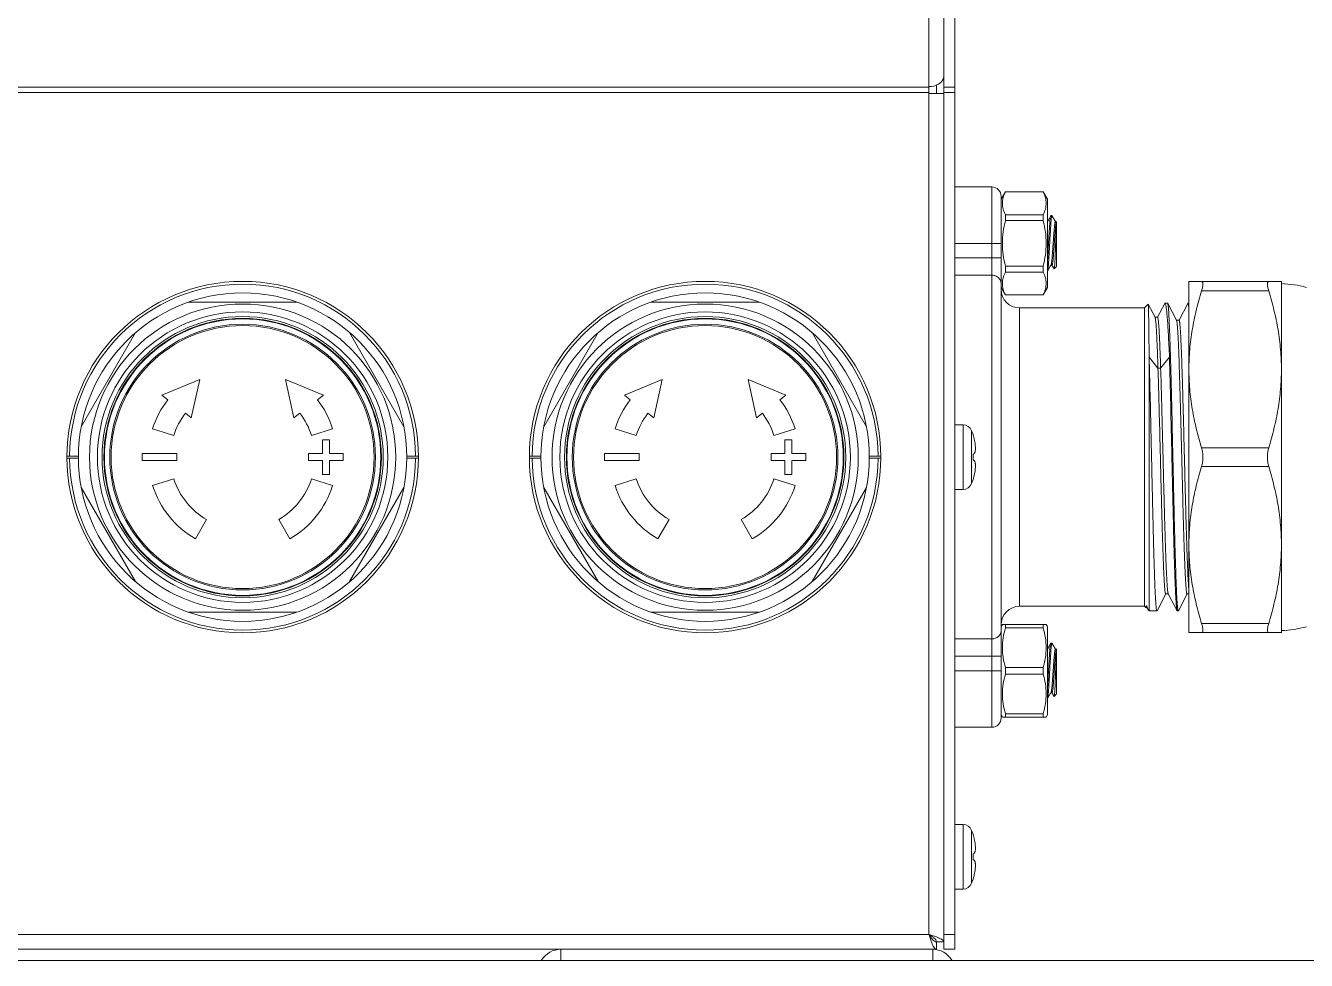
# Model space of a CAD drawing. Header units: millimetres. Extents: x 206 to 1899, y -454 to 296.
# Drawn here: x 1457.33 to 1465.98, y -414.67 to -408.36 of the extents above; entities that cross this region are included whole.
import ezdxf

# ---------------------------------------------------------------- set-up
doc = ezdxf.new("R2010")
doc.units = ezdxf.units.MM
doc.layers.add('细实线', color=7, linetype='Continuous', lineweight=15)

msp = doc.modelspace()

# ---------------------------------------------------------------- linework, layer by layer
at = {"layer": '细实线', "linetype": 'Continuous', "lineweight": 9}
for p, q in [((1463.5305, -414.5955), (1463.5305, -403.033)), ((1463.4305, -414.4955), (1463.4305, -403.133)), ((1463.6055, -414.5955), (1463.6055, -403.9634)), ((1463.4305, -408.7714), (1443.8586, -408.7714)), ((1463.4805, -408.813), (1463.4805, -408.7561)), ((1463.5305, -408.7714), (1463.6055, -408.7714)), ((1463.4305, -408.8068), (1443.8586, -408.8068)), ((1463.4305, -408.813), (1463.5305, -408.813)), ((1463.5305, -408.8068), (1463.6055, -408.8068)), ((1463.6055, -409.4455), (1463.8555, -409.4455)), ((1463.8555, -413.0955), (1463.8555, -409.4455)), ((1463.918, -409.5284), (1463.9469, -409.4784)), ((1464.2016, -409.4784), (1463.9469, -409.4784)), ((1463.9469, -409.4784), (1463.9469, -409.4791)), ((1464.2016, -409.4791), (1463.9469, -409.4791)), ((1464.2016, -409.4784), (1464.2305, -409.5284)), ((1464.2016, -409.4784), (1464.2016, -409.4791)), ((1463.918, -413.033), (1463.918, -409.508)), ((1464.2305, -410.1251), (1464.2305, -409.5284)), ((1464.2016, -409.633), (1463.9469, -409.633)), ((1463.9469, -409.633), (1463.9469, -409.6728)), ((1464.2016, -409.633), (1464.2016, -409.6728)), ((1464.253, -409.64), (1464.2539, -409.6392)), ((1464.2617, -409.6392), (1464.2539, -409.6392)), ((1464.2617, -409.6392), (1464.2639, -409.6422)), ((1464.2016, -409.6728), (1463.9469, -409.6728)), ((1464.293, -409.6798), (1464.2852, -409.6798)), ((1464.293, -409.6788), (1464.2918, -409.6808)), ((1464.293, -409.6788), (1464.293, -409.983)), ((1463.6055, -409.8267), (1463.918, -409.8267)), ((1463.6055, -409.9251), (1463.918, -409.9251)), ((1464.2016, -409.9806), (1463.9469, -409.9806)), ((1463.9469, -409.9806), (1463.9469, -410.0204)), ((1464.2016, -409.9806), (1464.2016, -410.0204)), ((1464.2314, -410.0134), (1464.2305, -410.0142)), ((1464.2314, -410.0134), (1464.2501, -409.9812)), ((1464.2501, -409.9812), (1464.2551, -409.9726)), ((1464.2539, -409.9736), (1464.2617, -409.9736)), ((1464.2613, -409.9739), (1464.276, -409.9991)), ((1464.276, -409.9991), (1464.2766, -409.9993)), ((1464.293, -409.983), (1464.2766, -409.9993)), ((1463.8555, -410.042), (1463.6055, -410.042)), ((1464.2016, -410.0204), (1463.9469, -410.0204)), ((1465.1867, -410.0845), (1465.8117, -410.0845)), ((1465.1867, -412.4564), (1465.1867, -410.0845)), ((1465.8117, -410.0845), (1465.8117, -412.4564)), ((1463.918, -410.1251), (1463.9469, -410.1751)), ((1464.2016, -410.1743), (1463.9469, -410.1743)), ((1463.9469, -410.1743), (1463.9469, -410.1751)), ((1464.2016, -410.1751), (1463.9469, -410.1751)), ((1464.2016, -410.1751), (1464.2305, -410.1251)), ((1464.2016, -410.1743), (1464.2016, -410.1751)), ((1465.7258, -410.147), (1465.2727, -410.147)), ((1458.4259, -410.2236), (1459.1601, -410.2236)), ((1461.5509, -410.2236), (1462.2851, -410.2236)), ((1464.8867, -410.2627), (1464.043, -410.2627)), ((1464.043, -410.2627), (1464.043, -412.2782)), ((1464.8867, -410.2627), (1464.9117, -410.2377)), ((1464.8867, -412.2782), (1464.8867, -410.2627)), ((1464.9119, -410.2378), (1464.9117, -410.2377)), ((1464.9579, -410.326), (1464.9119, -410.2378)), ((1465.0231, -410.2336), (1464.9749, -410.3258)), ((1465.0231, -410.2336), (1465.0253, -410.2314)), ((1465.0253, -410.2314), (1465.0425, -410.2314)), ((1465.0434, -410.2324), (1465.0425, -410.2314)), ((1465.1027, -410.3462), (1465.0434, -410.2324)), ((1465.179, -410.2324), (1465.1198, -410.3459)), ((1465.179, -410.2324), (1465.18, -410.2314)), ((1465.18, -410.2314), (1465.1868, -410.2314)), ((1464.9754, -410.326), (1464.9573, -410.326)), ((1464.9584, -410.3271), (1464.9579, -410.326)), ((1465.1202, -410.3462), (1465.1022, -410.3462)), ((1465.1033, -410.3472), (1465.1027, -410.3462)), ((1457.7028, -411.0649), (1458.0699, -410.4291)), ((1459.5161, -410.4291), (1459.8832, -411.0649)), ((1460.8278, -411.0649), (1461.1949, -410.4291)), ((1462.6411, -410.4291), (1463.0082, -411.0649)), ((1464.9777, -410.6702), (1464.918, -410.5957)), ((1464.918, -412.3095), (1464.918, -410.5957)), ((1465.0555, -410.5957), (1464.9958, -410.6702)), ((1464.9958, -410.6702), (1464.9777, -410.6702)), ((1458.2476, -410.8519), (1458.5031, -410.7461)), ((1458.5031, -410.7461), (1458.4459, -411.0041)), ((1459.0829, -410.7461), (1459.3384, -410.8519)), ((1459.1401, -411.0041), (1459.0829, -410.7461)), ((1461.3726, -410.8519), (1461.6281, -410.7461)), ((1461.6281, -410.7461), (1461.5709, -411.0041)), ((1462.2079, -410.7461), (1462.4634, -410.8519)), ((1462.2651, -411.0041), (1462.2079, -410.7461)), ((1458.2872, -410.8824), (1458.2476, -410.8519)), ((1459.3384, -410.8519), (1459.2988, -410.8824)), ((1461.4122, -410.8824), (1461.3726, -410.8519)), ((1462.4634, -410.8519), (1462.4238, -410.8824)), ((1458.4459, -411.0041), (1458.4062, -410.9737)), ((1459.1798, -410.9737), (1459.1401, -411.0041)), ((1461.5709, -411.0041), (1461.5312, -410.9737)), ((1462.3048, -410.9737), (1462.2651, -411.0041)), ((1463.6604, -411.0517), (1463.6055, -411.0517)), ((1463.6604, -411.0517), (1463.6604, -411.4892)), ((1458.3281, -411.1239), (1458.185, -411.0788)), ((1459.401, -411.0788), (1459.2579, -411.1239)), ((1461.4531, -411.1239), (1461.31, -411.0788)), ((1462.526, -411.0788), (1462.3829, -411.1239)), ((1463.7282, -411.1187), (1463.7188, -411.0919)), ((1463.7188, -411.0919), (1463.7188, -411.449)), ((1463.7282, -411.1202), (1463.7282, -411.1187)), ((1459.3321, -411.1533), (1459.3789, -411.1533)), ((1459.3321, -411.247), (1459.3321, -411.1533)), ((1459.3789, -411.1533), (1459.3789, -411.247)), ((1462.4571, -411.1533), (1462.5039, -411.1533)), ((1462.4571, -411.247), (1462.4571, -411.1533)), ((1462.5039, -411.1533), (1462.5039, -411.247)), ((1465.2727, -411.208), (1465.7258, -411.208)), ((1457.6055, -411.2642), (1457.6836, -411.2642)), ((1457.6055, -411.2767), (1457.6836, -411.2767)), ((1458.1133, -411.247), (1458.3477, -411.247)), ((1458.1133, -411.2939), (1458.1133, -411.247)), ((1458.3477, -411.2939), (1458.1133, -411.2939)), ((1458.3477, -411.247), (1458.3477, -411.2939)), ((1459.2383, -411.247), (1459.3321, -411.247)), ((1459.2383, -411.2939), (1459.2383, -411.247)), ((1459.3321, -411.2939), (1459.2383, -411.2939)), ((1459.3321, -411.3876), (1459.3321, -411.2939)), ((1459.3789, -411.247), (1459.4727, -411.247)), ((1459.4727, -411.2939), (1459.3789, -411.2939)), ((1459.3789, -411.2939), (1459.3789, -411.3876)), ((1459.4727, -411.247), (1459.4727, -411.2939)), ((1459.9024, -411.2642), (1459.9805, -411.2642)), ((1459.9024, -411.2767), (1459.9805, -411.2767)), ((1460.7305, -411.2642), (1460.8086, -411.2642)), ((1460.7305, -411.2767), (1460.8086, -411.2767)), ((1461.2383, -411.247), (1461.4727, -411.247)), ((1461.2383, -411.2939), (1461.2383, -411.247)), ((1461.4727, -411.2939), (1461.2383, -411.2939)), ((1461.4727, -411.247), (1461.4727, -411.2939)), ((1462.3633, -411.247), (1462.4571, -411.247)), ((1462.3633, -411.2939), (1462.3633, -411.247)), ((1462.4571, -411.2939), (1462.3633, -411.2939)), ((1462.4571, -411.3876), (1462.4571, -411.2939)), ((1462.5039, -411.247), (1462.5977, -411.247)), ((1462.5977, -411.2939), (1462.5039, -411.2939)), ((1462.5039, -411.2939), (1462.5039, -411.3876)), ((1462.5977, -411.247), (1462.5977, -411.2939)), ((1463.0274, -411.2642), (1463.1055, -411.2642)), ((1463.0274, -411.2767), (1463.1055, -411.2767)), ((1463.7332, -411.2488), (1463.7282, -411.2498)), ((1463.7282, -411.2911), (1463.7282, -411.2498)), ((1463.7332, -411.2921), (1463.7282, -411.2911)), ((1459.3789, -411.3876), (1459.3321, -411.3876)), ((1462.5039, -411.3876), (1462.4571, -411.3876)), ((1465.7258, -411.333), (1465.2727, -411.333)), ((1458.0699, -412.1118), (1457.7028, -411.476)), ((1458.185, -411.4622), (1458.3281, -411.4171)), ((1459.2579, -411.4171), (1459.401, -411.4622)), ((1459.8832, -411.476), (1459.5161, -412.1118)), ((1461.1949, -412.1118), (1460.8278, -411.476)), ((1461.31, -411.4622), (1461.4531, -411.4171)), ((1462.3829, -411.4171), (1462.526, -411.4622)), ((1463.0082, -411.476), (1462.6411, -412.1118)), ((1463.7282, -411.4222), (1463.7188, -411.449)), ((1463.7282, -411.4222), (1463.7282, -411.4208)), ((1463.6604, -411.4892), (1463.6055, -411.4892)), ((1458.5492, -411.6926), (1458.4742, -411.8225)), ((1459.1117, -411.8225), (1459.0367, -411.6926)), ((1461.6742, -411.6926), (1461.5992, -411.8225)), ((1462.2367, -411.8225), (1462.1617, -411.6926)), ((1464.9713, -412.3086), (1465.0305, -412.195)), ((1465.03, -412.1947), (1465.0481, -412.1947)), ((1465.047, -412.1937), (1465.0475, -412.1947)), ((1465.0475, -412.1947), (1465.1068, -412.3086)), ((1465.1156, -412.3086), (1465.1748, -412.195)), ((1465.1744, -412.1947), (1465.1867, -412.1947)), ((1459.1601, -412.3173), (1458.4259, -412.3173)), ((1462.2851, -412.3173), (1461.5509, -412.3173)), ((1464.8867, -412.2782), (1464.043, -412.2782)), ((1464.8867, -412.2782), (1464.8953, -412.2867)), ((1464.8953, -412.2867), (1464.8958, -412.287)), ((1464.8958, -412.287), (1464.9032, -412.287)), ((1464.8995, -412.2735), (1464.9083, -412.2976)), ((1464.9023, -412.2861), (1464.8995, -412.2735)), ((1464.9023, -412.2861), (1464.9083, -412.2976)), ((1464.9083, -412.2976), (1464.913, -412.3045)), ((1464.913, -412.3045), (1464.918, -412.3095)), ((1464.918, -412.3095), (1464.9703, -412.3095)), ((1464.9703, -412.3095), (1464.9713, -412.3086)), ((1465.1068, -412.3086), (1465.1078, -412.3095)), ((1465.1078, -412.3095), (1465.1146, -412.3095)), ((1465.1156, -412.3086), (1465.1146, -412.3095)), ((1463.9262, -412.4017), (1463.918, -412.4159)), ((1463.9262, -412.4017), (1464.2223, -412.4017)), ((1463.9469, -412.4247), (1463.9469, -412.4017)), ((1464.2016, -412.4247), (1463.9469, -412.4247)), ((1464.2016, -412.4247), (1464.2016, -412.4017)), ((1464.2305, -412.4159), (1464.2223, -412.4017)), ((1464.2305, -413.0124), (1464.2305, -412.416)), ((1465.2727, -412.3939), (1465.7258, -412.3939)), ((1463.6055, -412.4989), (1463.8555, -412.4989)), ((1465.8117, -412.4564), (1465.1867, -412.4564)), ((1464.253, -412.5275), (1464.2539, -412.5267)), ((1464.2617, -412.5267), (1464.2539, -412.5267)), ((1464.2617, -412.5267), (1464.2639, -412.5297)), ((1464.293, -412.5673), (1464.2852, -412.5673)), ((1464.293, -412.5663), (1464.2918, -412.5683)), ((1464.293, -412.5663), (1464.293, -412.8705)), ((1463.6055, -412.6159), (1463.918, -412.6159)), ((1464.2016, -412.6912), (1463.9469, -412.6912)), ((1463.9469, -412.7372), (1463.9469, -412.6912)), ((1464.2016, -412.7372), (1464.2016, -412.6912)), ((1463.6055, -412.7142), (1463.918, -412.7142)), ((1464.2016, -412.7372), (1463.9469, -412.7372)), ((1464.2314, -412.9009), (1464.2501, -412.8687)), ((1464.2501, -412.8687), (1464.2551, -412.8601)), ((1464.2539, -412.8611), (1464.2617, -412.8611)), ((1464.2613, -412.8614), (1464.276, -412.8866)), ((1464.293, -412.8705), (1464.2766, -412.8868)), ((1464.2314, -412.9009), (1464.2305, -412.9017)), ((1464.276, -412.8866), (1464.2766, -412.8868)), ((1463.9262, -413.0267), (1463.918, -413.0126)), ((1463.9262, -413.0267), (1464.2223, -413.0267)), ((1464.2016, -413.0037), (1463.9469, -413.0037)), ((1463.9469, -413.0037), (1463.9469, -413.0267)), ((1464.2016, -413.0037), (1464.2016, -413.0267)), ((1464.2305, -413.0126), (1464.2223, -413.0267)), ((1463.6055, -413.0955), (1463.8555, -413.0955)), ((1463.6604, -413.7517), (1463.6055, -413.7517)), ((1463.6604, -413.7517), (1463.6604, -414.1892)), ((1463.7282, -413.8187), (1463.7188, -413.7919)), ((1463.7188, -413.7919), (1463.7188, -414.149)), ((1463.7282, -413.8202), (1463.7282, -413.8187)), ((1463.7332, -413.9488), (1463.7282, -413.9498)), ((1463.7282, -413.9911), (1463.7282, -413.9498)), ((1463.7332, -413.9921), (1463.7282, -413.9911)), ((1463.7282, -414.1222), (1463.7188, -414.149)), ((1463.7282, -414.1222), (1463.7282, -414.1208)), ((1463.6604, -414.1892), (1463.6055, -414.1892)), ((1463.4305, -414.4955), (1443.818, -414.4955)), ((1463.6055, -414.4955), (1463.5305, -414.4955)), ((1443.768, -414.5955), (1463.4805, -414.5955)), ((1460.943, -414.6705), (1460.943, -414.5955)), ((1463.4555, -414.6705), (1463.4555, -414.5955)), ((1463.4805, -414.5455), (1463.5305, -414.5455)), ((1463.4805, -414.5455), (1463.4805, -414.5955)), ((1463.6055, -414.5955), (1463.5305, -414.5955)), ((1400.2555, -414.6705), (1475.4055, -414.6705))]:
    msp.add_line(p, q, dxfattribs=at)
for points in [[(1464.253, -409.64), (1464.2348, -409.6715), (1464.2305, -409.6788)], [(1464.2856, -409.6796), (1464.2702, -409.653), (1464.2639, -409.6422)], [(1464.253, -412.5275), (1464.2348, -412.559), (1464.2305, -412.5663)], [(1464.2856, -412.5671), (1464.2702, -412.5405), (1464.2639, -412.5297)]]:
    msp.add_lwpolyline(points, dxfattribs=at)
for centre, radius in [((1458.793, -411.2705), 1.1875), ((1461.918, -411.2705), 1.1875), ((1458.793, -411.2705), 1.1094), ((1461.918, -411.2705), 1.1094), ((1458.793, -411.2705), 1.0344), ((1461.918, -411.2705), 1.0344), ((1458.793, -411.2705), 0.9812), ((1458.793, -411.2705), 0.95), ((1458.793, -411.2705), 0.9375), ((1458.793, -411.2705), 0.9338), ((1461.918, -411.2705), 0.9812), ((1461.918, -411.2705), 0.95), ((1461.918, -411.2705), 0.9375), ((1461.918, -411.2705), 0.9338), ((1458.793, -411.2705), 0.8974), ((1458.793, -411.2705), 0.8886), ((1461.918, -411.2705), 0.8974), ((1461.918, -411.2705), 0.8886)]:
    msp.add_circle(centre, radius, dxfattribs=at)
for centre, radius, start, end in [((1463.4305, -408.6282), 0.1389, 270.0019, 271.77648), ((1463.8555, -409.508), 0.0625, 0, 90), ((1458.793, -411.2705), 1.1687, 0.3064, 179.6936), ((1461.918, -411.2705), 1.1687, 0.3064, 179.6936), ((1465.7838, -410.8695), 0.7715, 75.22609, 87.92168), ((1464.043, -410.1377), 0.125, 180, 270), ((1458.793, -411.2705), 0.6375, 142.5, 162.5), ((1458.793, -411.2705), 0.6375, 17.5, 37.5), ((1461.918, -411.2705), 0.6375, 142.5, 162.5), ((1461.918, -411.2705), 0.6375, 17.5, 37.5), ((1458.793, -411.2705), 0.4875, 142.5, 162.5), ((1458.793, -411.2705), 0.4875, 17.5, 37.5), ((1461.918, -411.2705), 0.4875, 142.5, 162.5), ((1461.918, -411.2705), 0.4875, 17.5, 37.5), ((1463.6604, -411.1142), 0.0625, 20.92483, 90), ((1463.249, -411.27), 0.5021, 15.32908, 17.36325), ((1463.3698, -411.2369), 0.3768, 13.40781, 15.33231), ((1458.793, -411.2705), 1.1687, 180.3064, 359.6936), ((1461.918, -411.2705), 1.1687, 180.3064, 359.6936), ((1463.3685, -411.3037), 0.3781, 344.67105, 346.58906), ((1458.793, -411.2705), 0.6375, 197.5, 240), ((1458.793, -411.2705), 0.4875, 197.5, 240), ((1458.793, -411.2705), 0.4875, 300, 342.5), ((1458.793, -411.2705), 0.6375, 300, 342.5), ((1461.918, -411.2705), 0.6375, 197.5, 240), ((1461.918, -411.2705), 0.4875, 197.5, 240), ((1461.918, -411.2705), 0.4875, 300, 342.5), ((1461.918, -411.2705), 0.6375, 300, 342.5), ((1463.6604, -411.4267), 0.0625, 270, 339.07517), ((1463.249, -411.2709), 0.5021, 342.63675, 344.67092), ((1464.043, -412.4032), 0.125, 90, 180), ((1465.7838, -411.6714), 0.7715, 272.07832, 284.77391), ((1463.8555, -413.033), 0.0625, 270, 0), ((1463.6604, -413.8142), 0.0625, 20.92483, 90), ((1463.249, -413.97), 0.5021, 15.32908, 17.36325), ((1463.3698, -413.9369), 0.3768, 13.40781, 15.33231), ((1463.6604, -414.1267), 0.0625, 270, 339.07517), ((1463.249, -413.9709), 0.5021, 342.63675, 344.67092), ((1463.3685, -414.0037), 0.3781, 344.67105, 346.58906), ((1460.943, -414.7455), 0.15, 90, 149.80239), ((1463.4555, -414.7455), 0.15, 30.19761, 90)]:
    msp.add_arc(centre, radius, start, end, dxfattribs=at)
for points, knots in [([(1463.5305, -408.6963), (1463.5305, -408.7054), (1463.5248, -408.7249), (1463.511, -408.7391), (1463.5028, -408.7452)], [0, 0, 0, 0, 0.472275, 1, 1, 1, 1]), ([(1463.5028, -408.7452), (1463.4983, -408.7485), (1463.4776, -408.761), (1463.4532, -408.7664), (1463.4348, -408.767)], [0, 0, 0, 0, 0.234929, 1, 1, 1, 1]), ([(1463.9469, -409.633), (1463.9406, -409.6208), (1463.9302, -409.596), (1463.9242, -409.5561), (1463.9302, -409.5162), (1463.9406, -409.4913), (1463.9469, -409.4791)], [0, 0, 0, 0, 0.25587, 0.5, 0.74413, 1, 1, 1, 1]), ([(1464.2016, -409.633), (1464.2079, -409.6208), (1464.2183, -409.596), (1464.2243, -409.5561), (1464.2183, -409.5162), (1464.2079, -409.4913), (1464.2016, -409.4791)], [0, 0, 0, 0, 0.25587, 0.5, 0.74413, 1, 1, 1, 1]), ([(1464.2305, -409.9593), (1464.2316, -409.9452), (1464.2335, -409.9146), (1464.2362, -409.8664), (1464.2389, -409.8151), (1464.2412, -409.7721), (1464.2431, -409.7393), (1464.2445, -409.717), (1464.2459, -409.6968), (1464.2473, -409.6793), (1464.2486, -409.6647), (1464.25, -409.6534), (1464.2512, -409.646), (1464.2522, -409.6419), (1464.2527, -409.6405), (1464.253, -409.64)], [0, 0, 0, 0, 0.132366, 0.287125, 0.452003, 0.613914, 0.689706, 0.760015, 0.82344, 0.878728, 0.924787, 0.960725, 0.985883, 0.994314, 1, 1, 1, 1]), ([(1464.258, -409.6524), (1464.2573, -409.657), (1464.2561, -409.6677), (1464.2538, -409.6945), (1464.2511, -409.7361), (1464.2479, -409.7923), (1464.2453, -409.8428), (1464.2431, -409.8833), (1464.2415, -409.912), (1464.2398, -409.9382), (1464.2382, -409.9614), (1464.2366, -409.9808), (1464.2352, -409.9944), (1464.234, -410.0029), (1464.2332, -410.0076), (1464.2324, -410.0109), (1464.2318, -410.0128), (1464.2314, -410.0134)], [0, 0, 0, 0, 0.038651, 0.089567, 0.222344, 0.383787, 0.556107, 0.640397, 0.720301, 0.793603, 0.858272, 0.912526, 0.954882, 0.971236, 0.98423, 0.993811, 1, 1, 1, 1]), ([(1464.2599, -409.6425), (1464.2597, -409.6431), (1464.2589, -409.6464), (1464.2584, -409.6497), (1464.258, -409.6524)], [0, 0, 0, 0, 0.191287, 1, 1, 1, 1]), ([(1464.2617, -409.6392), (1464.2613, -409.6392), (1464.2604, -409.6405), (1464.2601, -409.6417), (1464.2599, -409.6425)], [0, 0, 0, 0, 0.320397, 1, 1, 1, 1]), ([(1463.9469, -409.9806), (1463.9405, -409.9555), (1463.93, -409.9046), (1463.9243, -409.8267), (1463.93, -409.7489), (1463.9405, -409.6979), (1463.9469, -409.6728)], [0, 0, 0, 0, 0.250006, 0.5, 0.749994, 1, 1, 1, 1]), ([(1464.2016, -409.9806), (1464.208, -409.9555), (1464.2185, -409.9046), (1464.2242, -409.8267), (1464.2185, -409.7489), (1464.208, -409.6979), (1464.2016, -409.6728)], [0, 0, 0, 0, 0.250006, 0.5, 0.749994, 1, 1, 1, 1]), ([(1464.2852, -409.6798), (1464.2848, -409.6798), (1464.2839, -409.6807), (1464.2832, -409.6827), (1464.2822, -409.6859), (1464.2809, -409.6926), (1464.2793, -409.7038), (1464.2776, -409.7203), (1464.2758, -409.7406), (1464.2739, -409.7639), (1464.2721, -409.7893), (1464.2703, -409.8161), (1464.2684, -409.8432), (1464.2666, -409.8698), (1464.2648, -409.8948), (1464.263, -409.9175), (1464.2612, -409.937), (1464.2594, -409.9527), (1464.2578, -409.9631), (1464.2565, -409.969), (1464.2558, -409.9712), (1464.2554, -409.972)], [0, 0, 0, 0, 0.003842, 0.011094, 0.022365, 0.037706, 0.080226, 0.13737, 0.207214, 0.287353, 0.375012, 0.467147, 0.560554, 0.651985, 0.738262, 0.816389, 0.883663, 0.937776, 0.976919, 0.990494, 1, 1, 1, 1]), ([(1464.2889, -409.6921), (1464.2882, -409.6961), (1464.287, -409.7053), (1464.2846, -409.7277), (1464.2818, -409.762), (1464.2792, -409.7995), (1464.277, -409.8319), (1464.2753, -409.8565), (1464.2737, -409.8803), (1464.272, -409.9024), (1464.2704, -409.9224), (1464.2687, -409.9396), (1464.2671, -409.9536), (1464.2655, -409.9639), (1464.2641, -409.9701), (1464.2629, -409.9729), (1464.2621, -409.9736), (1464.2617, -409.9736)], [0, 0, 0, 0, 0.042598, 0.097649, 0.238585, 0.406786, 0.495155, 0.582985, 0.667741, 0.746976, 0.818408, 0.879989, 0.929967, 0.966961, 0.990085, 0.996465, 1, 1, 1, 1]), ([(1464.2766, -409.9993), (1464.2769, -409.9991), (1464.2772, -409.998), (1464.2777, -409.996), (1464.2781, -409.9929), (1464.2786, -409.9889), (1464.2791, -409.9838), (1464.2798, -409.9752), (1464.2807, -409.9623), (1464.2816, -409.9444), (1464.2826, -409.9236), (1464.2836, -409.9004), (1464.2846, -409.8755), (1464.2856, -409.8495), (1464.287, -409.8146), (1464.2886, -409.7734), (1464.2906, -409.73), (1464.2921, -409.7039), (1464.293, -409.6929)], [0, 0, 0, 0, 0.003638, 0.010461, 0.020548, 0.033881, 0.050403, 0.070023, 0.118113, 0.177037, 0.245375, 0.321439, 0.403308, 0.488871, 0.575879, 0.744886, 0.891832, 1, 1, 1, 1]), ([(1464.291, -409.6827), (1464.2908, -409.6833), (1464.2899, -409.6864), (1464.2893, -409.6896), (1464.2889, -409.6921)], [0, 0, 0, 0, 0.190072, 1, 1, 1, 1]), ([(1464.2918, -409.6808), (1464.2918, -409.6809), (1464.2914, -409.6816), (1464.2912, -409.6822), (1464.291, -409.6827)], [0, 0, 0, 0, 0.209201, 1, 1, 1, 1]), ([(1463.8555, -410.042), (1463.8636, -410.042), (1463.8799, -410.045), (1463.9006, -410.0579), (1463.9147, -410.0773), (1463.918, -410.0929), (1463.918, -410.1005)], [0, 0, 0, 0, 0.257624, 0.510803, 0.757659, 1, 1, 1, 1]), ([(1463.9469, -410.1743), (1463.9406, -410.1621), (1463.9302, -410.1372), (1463.9242, -410.0973), (1463.9302, -410.0574), (1463.9406, -410.0326), (1463.9469, -410.0204)], [0, 0, 0, 0, 0.25587, 0.5, 0.74413, 1, 1, 1, 1]), ([(1464.2016, -410.1743), (1464.2079, -410.1621), (1464.2183, -410.1372), (1464.2243, -410.0973), (1464.2183, -410.0574), (1464.2079, -410.0326), (1464.2016, -410.0204)], [0, 0, 0, 0, 0.25587, 0.5, 0.74413, 1, 1, 1, 1]), ([(1465.2727, -410.147), (1465.274, -410.1426), (1465.2764, -410.1341), (1465.2793, -410.1219), (1465.281, -410.1111), (1465.2817, -410.1019), (1465.2812, -410.0945), (1465.2797, -410.089), (1465.2768, -410.0852), (1465.274, -410.0845), (1465.2727, -410.0845)], [0, 0, 0, 0, 0.205566, 0.391719, 0.554274, 0.690337, 0.798546, 0.880202, 0.942223, 1, 1, 1, 1]), ([(1465.7258, -410.0845), (1465.7245, -410.0845), (1465.7217, -410.0852), (1465.7187, -410.089), (1465.7172, -410.0945), (1465.7168, -410.1019), (1465.7175, -410.1111), (1465.7192, -410.1219), (1465.722, -410.1341), (1465.7245, -410.1426), (1465.7258, -410.147)], [0, 0, 0, 0, 0.057777, 0.119799, 0.201455, 0.309664, 0.445727, 0.608282, 0.794435, 1, 1, 1, 1]), ([(1465.2727, -410.147), (1465.2595, -410.1902), (1465.2355, -410.2772), (1465.2079, -410.4094), (1465.1906, -410.5431), (1465.1867, -410.6327), (1465.1867, -410.6775)], [0, 0, 0, 0, 0.251196, 0.501468, 0.750957, 1, 1, 1, 1]), ([(1465.8117, -410.6775), (1465.8117, -410.6327), (1465.8079, -410.5431), (1465.7906, -410.4094), (1465.763, -410.2772), (1465.739, -410.1902), (1465.7258, -410.147)], [0, 0, 0, 0, 0.249043, 0.498532, 0.748804, 1, 1, 1, 1]), ([(1464.918, -410.5957), (1464.9178, -410.5695), (1464.9173, -410.5198), (1464.9165, -410.4498), (1464.9159, -410.3971), (1464.9153, -410.3596), (1464.915, -410.3353), (1464.9146, -410.3136), (1464.9142, -410.2945), (1464.9138, -410.2782), (1464.9135, -410.2646), (1464.9131, -410.2551), (1464.9129, -410.2488), (1464.9127, -410.2452), (1464.9125, -410.2423), (1464.9123, -410.2402), (1464.9121, -410.2387), (1464.912, -410.238), (1464.9119, -410.2378)], [0, 0, 0, 0, 0.219652, 0.415997, 0.586655, 0.661767, 0.729791, 0.790534, 0.84381, 0.889475, 0.927407, 0.957488, 0.969558, 0.979639, 0.987726, 0.993812, 0.997898, 1, 1, 1, 1]), ([(1465.0253, -410.2314), (1465.0261, -410.2314), (1465.0273, -410.2329), (1465.0283, -410.235), (1465.0297, -410.2391), (1465.0313, -410.246), (1465.0331, -410.2565), (1465.0349, -410.27), (1465.0376, -410.2938), (1465.0408, -410.3305), (1465.0445, -410.3827), (1465.0482, -410.4452), (1465.0519, -410.5174), (1465.0543, -410.5686), (1465.0555, -410.5957)], [0, 0, 0, 0, 0.006594, 0.012356, 0.020015, 0.041235, 0.070423, 0.107578, 0.152631, 0.265945, 0.409138, 0.580568, 0.77833, 1, 1, 1, 1]), ([(1465.0785, -411.2705), (1465.0771, -411.2047), (1465.0742, -411.0756), (1465.0699, -410.8877), (1465.0663, -410.7388), (1465.0633, -410.6283), (1465.0611, -410.5537), (1465.0589, -410.4856), (1465.0568, -410.4247), (1465.0546, -410.3715), (1465.0524, -410.3265), (1465.0506, -410.2943), (1465.049, -410.273), (1465.0479, -410.2604), (1465.0469, -410.2501), (1465.0458, -410.242), (1465.0448, -410.2364), (1465.044, -410.2334), (1465.0434, -410.2324)], [0, 0, 0, 0, 0.189932, 0.372948, 0.542409, 0.620099, 0.692139, 0.757873, 0.816705, 0.868098, 0.911588, 0.946781, 0.961166, 0.973366, 0.983359, 0.991127, 0.996663, 1, 1, 1, 1]), ([(1465.1808, -410.2321), (1465.1811, -410.2326), (1465.1816, -410.234), (1465.1827, -410.2381), (1465.1832, -410.2417), (1465.1836, -410.2444)], [0, 0, 0, 0, 0.138876, 0.350741, 1, 1, 1, 1]), ([(1465.1836, -410.2444), (1465.1842, -410.2489), (1465.1854, -410.2596), (1465.1863, -410.2703), (1465.1867, -410.2764)], [0, 0, 0, 0, 0.426466, 1, 1, 1, 1]), ([(1464.9777, -410.6702), (1464.977, -410.6459), (1464.9754, -410.5998), (1464.973, -410.5346), (1464.9706, -410.4774), (1464.9683, -410.4289), (1464.9662, -410.3941), (1464.9645, -410.3711), (1464.9633, -410.3574), (1464.9621, -410.3463), (1464.961, -410.3376), (1464.9598, -410.3315), (1464.959, -410.3282), (1464.9584, -410.3271)], [0, 0, 0, 0, 0.211916, 0.40247, 0.569429, 0.711077, 0.825928, 0.872921, 0.912805, 0.945482, 0.9709, 0.989045, 1, 1, 1, 1]), ([(1464.9958, -410.6702), (1464.9949, -410.6446), (1464.9933, -410.5962), (1464.9908, -410.528), (1464.9886, -410.4768), (1464.9869, -410.4405), (1464.9856, -410.417), (1464.9843, -410.3961), (1464.9831, -410.3779), (1464.9818, -410.3625), (1464.9806, -410.3497), (1464.9793, -410.3398), (1464.9782, -410.3327), (1464.9771, -410.3284), (1464.9762, -410.3265), (1464.9756, -410.326), (1464.9754, -410.326)], [0, 0, 0, 0, 0.222216, 0.420547, 0.592456, 0.667874, 0.73597, 0.796532, 0.849393, 0.894412, 0.931464, 0.960472, 0.981402, 0.994307, 0.997902, 1, 1, 1, 1]), ([(1465.1039, -410.3486), (1465.1038, -410.3484), (1465.1036, -410.348), (1465.1035, -410.3475), (1465.1033, -410.3472)], [0, 0, 0, 0, 0.282756, 1, 1, 1, 1]), ([(1465.1744, -412.1947), (1465.1738, -412.1947), (1465.1728, -412.193), (1465.172, -412.1899), (1465.1709, -412.1845), (1465.1698, -412.1771), (1465.1687, -412.1676), (1465.1677, -412.1561), (1465.1666, -412.1425), (1465.165, -412.1204), (1465.1631, -412.088), (1465.161, -412.0435), (1465.1588, -411.9919), (1465.1566, -411.9337), (1465.1544, -411.8693), (1465.1522, -411.7995), (1465.1501, -411.7248), (1465.1471, -411.6175), (1465.1434, -411.4767), (1465.1391, -411.3034), (1465.1348, -411.1288), (1465.1304, -410.9594), (1465.1261, -410.8014), (1465.1224, -410.6796), (1465.1194, -410.5922), (1465.1172, -410.5356), (1465.115, -410.4857), (1465.1129, -410.443), (1465.1107, -410.408), (1465.1089, -410.3837), (1465.1073, -410.3683), (1465.1062, -410.3599), (1465.1051, -410.3535), (1465.1043, -410.35), (1465.1039, -410.3486)], [0, 0, 0, 0, 0.000828, 0.002651, 0.005581, 0.009631, 0.0148, 0.021081, 0.02846, 0.03692, 0.057013, 0.081178, 0.109196, 0.140809, 0.175729, 0.213635, 0.254178, 0.296988, 0.387815, 0.482785, 0.578416, 0.671201, 0.757738, 0.834854, 0.868981, 0.899726, 0.926808, 0.949979, 0.96903, 0.983789, 0.989518, 0.994131, 0.997624, 1, 1, 1, 1]), ([(1465.1867, -412.167), (1465.1859, -412.159), (1465.1844, -412.1406), (1465.1814, -412.0947), (1465.1779, -412.021), (1465.1739, -411.9148), (1465.1699, -411.7875), (1465.1658, -411.6433), (1465.1617, -411.487), (1465.1576, -411.3236), (1465.1535, -411.1584), (1465.1495, -410.9969), (1465.146, -410.867), (1465.1432, -410.7689), (1465.1411, -410.7011), (1465.139, -410.6379), (1465.137, -410.5799), (1465.1349, -410.5275), (1465.1329, -410.4813), (1465.1308, -410.4414), (1465.129, -410.4125), (1465.1276, -410.3927), (1465.1266, -410.3806), (1465.1255, -410.3703), (1465.1245, -410.3619), (1465.1235, -410.3553), (1465.1225, -410.3504), (1465.1217, -410.3477), (1465.1207, -410.3462), (1465.1202, -410.3462)], [0, 0, 0, 0, 0.01321, 0.030325, 0.075698, 0.134656, 0.20528, 0.285268, 0.372008, 0.46267, 0.554294, 0.643888, 0.728528, 0.768118, 0.805451, 0.840222, 0.872147, 0.900965, 0.926443, 0.948371, 0.966574, 0.974231, 0.980906, 0.986585, 0.991258, 0.994921, 0.997573, 0.99923, 1, 1, 1, 1]), ([(1464.918, -410.5957), (1464.9204, -410.6787), (1464.9249, -410.8562), (1464.9301, -411.0828), (1464.9343, -411.2755), (1464.9376, -411.4219), (1464.9408, -411.5652), (1464.944, -411.7025), (1464.9473, -411.8311), (1464.95, -411.9316), (1464.9523, -412.0057), (1464.9539, -412.0559), (1464.9555, -412.1021), (1464.9571, -412.1441), (1464.9588, -412.1816), (1464.9604, -412.2146), (1464.962, -412.2427), (1464.9636, -412.266), (1464.965, -412.2822), (1464.9661, -412.2927), (1464.967, -412.2986), (1464.9677, -412.3031), (1464.9685, -412.3065), (1464.9692, -412.3085), (1464.97, -412.3095), (1464.9703, -412.3095)], [0, 0, 0, 0, 0.145256, 0.310482, 0.396464, 0.482387, 0.566512, 0.647138, 0.722636, 0.791479, 0.822964, 0.852276, 0.879267, 0.9038, 0.925753, 0.945014, 0.961488, 0.975091, 0.985761, 0.98998, 0.993449, 0.996169, 0.998143, 0.999389, 1, 1, 1, 1]), ([(1465.0555, -410.5957), (1465.0586, -410.7007), (1465.0641, -410.9257), (1465.0691, -411.1506), (1465.0717, -411.2705)], [0, 0, 0, 0, 0.467081, 1, 1, 1, 1]), ([(1465.03, -412.1947), (1465.0297, -412.1947), (1465.0289, -412.1939), (1465.0283, -412.1921), (1465.0274, -412.1891), (1465.0263, -412.1829), (1465.0249, -412.1723), (1465.0233, -412.1561), (1465.0217, -412.1354), (1465.0201, -412.1103), (1465.0185, -412.081), (1465.0169, -412.0476), (1465.0153, -412.0103), (1465.013, -411.9532), (1465.0102, -411.8735), (1465.007, -411.7692), (1465.0038, -411.6548), (1465.0005, -411.5327), (1464.9973, -411.4052), (1464.9941, -411.275), (1464.9898, -411.1035), (1464.9847, -410.9019), (1464.9801, -410.7441), (1464.9777, -410.6702)], [0, 0, 0, 0, 0.000659, 0.001927, 0.003914, 0.006645, 0.014348, 0.025025, 0.038636, 0.055112, 0.074375, 0.096328, 0.12086, 0.14785, 0.208641, 0.277475, 0.352962, 0.433575, 0.517687, 0.603596, 0.689564, 0.854763, 1, 1, 1, 1]), ([(1465.047, -412.1937), (1465.0466, -412.193), (1465.046, -412.1913), (1465.0449, -412.1863), (1465.0435, -412.1772), (1465.042, -412.163), (1465.0404, -412.1445), (1465.0389, -412.1218), (1465.0373, -412.0949), (1465.0357, -412.0641), (1465.0335, -412.0154), (1465.0307, -411.9458), (1465.0276, -411.8528), (1465.0244, -411.7485), (1465.0213, -411.6349), (1465.0181, -411.5143), (1465.0149, -411.389), (1465.0118, -411.2613), (1465.0076, -411.0936), (1465.0026, -410.8966), (1464.9981, -410.7424), (1464.9958, -410.6702)], [0, 0, 0, 0, 0.001471, 0.003642, 0.010133, 0.019487, 0.031674, 0.046639, 0.064313, 0.084613, 0.107439, 0.160223, 0.221647, 0.29052, 0.365511, 0.445165, 0.52794, 0.612232, 0.696406, 0.857909, 1, 1, 1, 1]), ([(1465.1867, -410.6775), (1465.1867, -410.7223), (1465.1906, -410.8119), (1465.2079, -410.9456), (1465.2355, -411.0778), (1465.2595, -411.1648), (1465.2727, -411.208)], [0, 0, 0, 0, 0.249043, 0.498532, 0.748804, 1, 1, 1, 1]), ([(1465.7258, -411.208), (1465.739, -411.1648), (1465.763, -411.0778), (1465.7906, -410.9456), (1465.8079, -410.8119), (1465.8117, -410.7223), (1465.8117, -410.6775)], [0, 0, 0, 0, 0.251196, 0.501468, 0.750957, 1, 1, 1, 1]), ([(1463.7332, -411.2488), (1463.7341, -411.2486), (1463.7354, -411.2479), (1463.7368, -411.2465), (1463.7383, -411.2446), (1463.7399, -411.2417), (1463.7414, -411.2375), (1463.7426, -411.2326), (1463.7435, -411.2271), (1463.7441, -411.2211), (1463.7446, -411.2122), (1463.7443, -411.2), (1463.7429, -411.1843), (1463.7403, -411.1673), (1463.7378, -411.1556), (1463.7363, -411.1495)], [0, 0, 0, 0, 0.02655, 0.041501, 0.057879, 0.095184, 0.138499, 0.187366, 0.24128, 0.29982, 0.36264, 0.50017, 0.652697, 0.819646, 1, 1, 1, 1]), ([(1465.2727, -411.333), (1465.2757, -411.3232), (1465.2801, -411.3025), (1465.2822, -411.2705), (1465.2801, -411.2384), (1465.2757, -411.2177), (1465.2727, -411.208)], [0, 0, 0, 0, 0.241609, 0.500001, 0.758392, 1, 1, 1, 1]), ([(1465.7258, -411.208), (1465.7228, -411.2177), (1465.7184, -411.2384), (1465.7163, -411.2705), (1465.7184, -411.3025), (1465.7228, -411.3232), (1465.7258, -411.333)], [0, 0, 0, 0, 0.241609, 0.500001, 0.758392, 1, 1, 1, 1]), ([(1463.7363, -411.3914), (1463.7378, -411.3854), (1463.7403, -411.3736), (1463.7429, -411.3566), (1463.7443, -411.3409), (1463.7446, -411.3288), (1463.7441, -411.3198), (1463.7435, -411.3138), (1463.7426, -411.3084), (1463.7414, -411.3035), (1463.7399, -411.2993), (1463.7383, -411.2963), (1463.7368, -411.2944), (1463.7354, -411.293), (1463.7341, -411.2923), (1463.7332, -411.2921)], [0, 0, 0, 0, 0.180366, 0.347311, 0.499831, 0.637355, 0.700173, 0.75871, 0.812623, 0.861491, 0.904806, 0.942114, 0.958494, 0.973449, 1, 1, 1, 1]), ([(1465.0717, -411.2705), (1465.0732, -411.3362), (1465.076, -411.4654), (1465.0803, -411.6532), (1465.084, -411.8021), (1465.087, -411.9126), (1465.0892, -411.9872), (1465.0914, -412.0553), (1465.0935, -412.1162), (1465.0957, -412.1694), (1465.0978, -412.2144), (1465.0997, -412.2466), (1465.1013, -412.2679), (1465.1023, -412.2805), (1465.1034, -412.2909), (1465.1045, -412.2989), (1465.1055, -412.3045), (1465.1063, -412.3075), (1465.1068, -412.3086)], [0, 0, 0, 0, 0.189933, 0.372948, 0.542409, 0.620099, 0.692139, 0.757873, 0.816706, 0.868098, 0.911588, 0.946782, 0.961166, 0.973366, 0.983359, 0.991127, 0.996663, 1, 1, 1, 1]), ([(1465.1111, -412.2975), (1465.1103, -412.2915), (1465.1088, -412.2769), (1465.1068, -412.251), (1465.1048, -412.2175), (1465.1019, -412.1582), (1465.0985, -412.0673), (1465.0945, -411.9401), (1465.0906, -411.792), (1465.0866, -411.6275), (1465.0826, -411.4518), (1465.0799, -411.3316), (1465.0785, -411.2705)], [0, 0, 0, 0, 0.017608, 0.042894, 0.075679, 0.115711, 0.216224, 0.341292, 0.487003, 0.6488, 0.821601, 1, 1, 1, 1]), ([(1465.2727, -411.333), (1465.2595, -411.3761), (1465.2355, -411.4631), (1465.2079, -411.5954), (1465.1906, -411.729), (1465.1867, -411.8187), (1465.1867, -411.8634)], [0, 0, 0, 0, 0.251196, 0.501468, 0.750957, 1, 1, 1, 1]), ([(1465.8117, -411.8634), (1465.8117, -411.8187), (1465.8079, -411.729), (1465.7906, -411.5954), (1465.763, -411.4631), (1465.739, -411.3761), (1465.7258, -411.333)], [0, 0, 0, 0, 0.249043, 0.498532, 0.748804, 1, 1, 1, 1]), ([(1465.1867, -411.8634), (1465.1867, -411.9082), (1465.1906, -411.9979), (1465.2079, -412.1315), (1465.2355, -412.2637), (1465.2595, -412.3507), (1465.2727, -412.3939)], [0, 0, 0, 0, 0.249043, 0.498532, 0.748804, 1, 1, 1, 1]), ([(1465.7258, -412.3939), (1465.739, -412.3507), (1465.763, -412.2637), (1465.7906, -412.1315), (1465.8079, -411.9979), (1465.8117, -411.9082), (1465.8117, -411.8634)], [0, 0, 0, 0, 0.251196, 0.501468, 0.750957, 1, 1, 1, 1]), ([(1464.8958, -412.287), (1464.8959, -412.287), (1464.8964, -412.2868), (1464.8967, -412.2862), (1464.8969, -412.2858)], [0, 0, 0, 0, 0.169977, 1, 1, 1, 1]), ([(1464.8969, -412.2858), (1464.8976, -412.2844), (1464.8985, -412.2802), (1464.8992, -412.2761), (1464.8995, -412.2735)], [0, 0, 0, 0, 0.372714, 1, 1, 1, 1]), ([(1465.1138, -412.3088), (1465.1135, -412.3083), (1465.113, -412.307), (1465.112, -412.3032), (1465.1115, -412.2999), (1465.1111, -412.2975)], [0, 0, 0, 0, 0.144309, 0.358078, 1, 1, 1, 1]), ([(1465.1146, -412.3095), (1465.1145, -412.3095), (1465.1143, -412.3094), (1465.1141, -412.3093), (1465.1141, -412.3092)], [0, 0, 0, 0, 0.703832, 1, 1, 1, 1]), ([(1463.9469, -412.6912), (1463.9405, -412.6696), (1463.93, -412.6256), (1463.9243, -412.558), (1463.93, -412.4903), (1463.9405, -412.4464), (1463.9469, -412.4247)], [0, 0, 0, 0, 0.250695, 0.5, 0.749305, 1, 1, 1, 1]), ([(1464.2016, -412.6912), (1464.208, -412.6696), (1464.2185, -412.6256), (1464.2242, -412.558), (1464.2185, -412.4903), (1464.208, -412.4464), (1464.2016, -412.4247)], [0, 0, 0, 0, 0.250695, 0.5, 0.749305, 1, 1, 1, 1]), ([(1465.2727, -412.4564), (1465.274, -412.4564), (1465.2768, -412.4557), (1465.2797, -412.4519), (1465.2812, -412.4464), (1465.2817, -412.439), (1465.281, -412.4298), (1465.2793, -412.419), (1465.2764, -412.4068), (1465.274, -412.3983), (1465.2727, -412.3939)], [0, 0, 0, 0, 0.057778, 0.119799, 0.201455, 0.309664, 0.445727, 0.608282, 0.794435, 1, 1, 1, 1]), ([(1465.7258, -412.3939), (1465.7245, -412.3983), (1465.722, -412.4068), (1465.7192, -412.419), (1465.7175, -412.4298), (1465.7168, -412.439), (1465.7172, -412.4464), (1465.7187, -412.4519), (1465.7217, -412.4557), (1465.7245, -412.4564), (1465.7258, -412.4564)], [0, 0, 0, 0, 0.205566, 0.391719, 0.554274, 0.690337, 0.798545, 0.880201, 0.942222, 1, 1, 1, 1]), ([(1463.8555, -412.4989), (1463.8636, -412.4989), (1463.8799, -412.4959), (1463.9006, -412.483), (1463.9147, -412.4636), (1463.918, -412.448), (1463.918, -412.4404)], [0, 0, 0, 0, 0.257624, 0.510803, 0.757659, 1, 1, 1, 1]), ([(1464.2305, -412.8468), (1464.2316, -412.8327), (1464.2335, -412.8021), (1464.2362, -412.7539), (1464.2389, -412.7026), (1464.2412, -412.6596), (1464.2431, -412.6268), (1464.2445, -412.6045), (1464.2459, -412.5843), (1464.2473, -412.5668), (1464.2486, -412.5522), (1464.25, -412.5409), (1464.2512, -412.5335), (1464.2522, -412.5294), (1464.2527, -412.528), (1464.253, -412.5275)], [0, 0, 0, 0, 0.132366, 0.287125, 0.452003, 0.613914, 0.689706, 0.760015, 0.82344, 0.878728, 0.924787, 0.960725, 0.985883, 0.994314, 1, 1, 1, 1]), ([(1464.258, -412.5399), (1464.2573, -412.5445), (1464.2561, -412.5552), (1464.2538, -412.582), (1464.2511, -412.6236), (1464.2479, -412.6798), (1464.2453, -412.7303), (1464.2431, -412.7708), (1464.2415, -412.7995), (1464.2398, -412.8257), (1464.2382, -412.8489), (1464.2366, -412.8683), (1464.2352, -412.8819), (1464.234, -412.8904), (1464.2332, -412.8951), (1464.2324, -412.8984), (1464.2318, -412.9003), (1464.2314, -412.9009)], [0, 0, 0, 0, 0.038651, 0.089567, 0.222344, 0.383787, 0.556107, 0.640397, 0.720301, 0.793603, 0.858272, 0.912526, 0.954882, 0.971236, 0.98423, 0.993811, 1, 1, 1, 1]), ([(1464.2852, -412.5673), (1464.2848, -412.5673), (1464.2839, -412.5682), (1464.2832, -412.5702), (1464.2822, -412.5734), (1464.2809, -412.5801), (1464.2793, -412.5913), (1464.2776, -412.6078), (1464.2758, -412.6281), (1464.2739, -412.6514), (1464.2721, -412.6768), (1464.2703, -412.7036), (1464.2684, -412.7307), (1464.2666, -412.7573), (1464.2648, -412.7823), (1464.263, -412.805), (1464.2612, -412.8245), (1464.2594, -412.8402), (1464.2578, -412.8506), (1464.2565, -412.8565), (1464.2558, -412.8587), (1464.2554, -412.8595)], [0, 0, 0, 0, 0.003842, 0.011094, 0.022365, 0.037706, 0.080226, 0.13737, 0.207214, 0.287353, 0.375012, 0.467147, 0.560554, 0.651985, 0.738262, 0.816389, 0.883663, 0.937776, 0.976919, 0.990494, 1, 1, 1, 1]), ([(1464.2599, -412.53), (1464.2597, -412.5306), (1464.2589, -412.5339), (1464.2584, -412.5372), (1464.258, -412.5399)], [0, 0, 0, 0, 0.191287, 1, 1, 1, 1]), ([(1464.2617, -412.5267), (1464.2613, -412.5267), (1464.2604, -412.528), (1464.2601, -412.5292), (1464.2599, -412.53)], [0, 0, 0, 0, 0.320397, 1, 1, 1, 1]), ([(1464.2889, -412.5796), (1464.2882, -412.5836), (1464.287, -412.5928), (1464.2846, -412.6152), (1464.2818, -412.6495), (1464.2792, -412.687), (1464.277, -412.7194), (1464.2753, -412.744), (1464.2737, -412.7678), (1464.272, -412.7899), (1464.2704, -412.8099), (1464.2687, -412.8271), (1464.2671, -412.8411), (1464.2655, -412.8514), (1464.2641, -412.8576), (1464.2629, -412.8604), (1464.2621, -412.8611), (1464.2617, -412.8611)], [0, 0, 0, 0, 0.042598, 0.097649, 0.238585, 0.406786, 0.495155, 0.582985, 0.667741, 0.746976, 0.818408, 0.879989, 0.929967, 0.966961, 0.990085, 0.996465, 1, 1, 1, 1]), ([(1464.2766, -412.8868), (1464.2769, -412.8866), (1464.2772, -412.8855), (1464.2777, -412.8835), (1464.2781, -412.8804), (1464.2786, -412.8764), (1464.2791, -412.8713), (1464.2798, -412.8627), (1464.2807, -412.8498), (1464.2816, -412.8319), (1464.2826, -412.8111), (1464.2836, -412.7879), (1464.2846, -412.763), (1464.2856, -412.737), (1464.287, -412.7021), (1464.2886, -412.6609), (1464.2906, -412.6175), (1464.2921, -412.5914), (1464.293, -412.5804)], [0, 0, 0, 0, 0.003638, 0.010461, 0.020548, 0.033881, 0.050403, 0.070023, 0.118113, 0.177037, 0.245375, 0.321439, 0.403308, 0.488871, 0.575879, 0.744886, 0.891832, 1, 1, 1, 1]), ([(1464.291, -412.5702), (1464.2908, -412.5708), (1464.2899, -412.5739), (1464.2893, -412.5771), (1464.2889, -412.5796)], [0, 0, 0, 0, 0.190072, 1, 1, 1, 1]), ([(1464.2918, -412.5683), (1464.2918, -412.5684), (1464.2914, -412.5691), (1464.2912, -412.5697), (1464.291, -412.5702)], [0, 0, 0, 0, 0.209201, 1, 1, 1, 1]), ([(1463.9469, -413.0037), (1463.9405, -412.9821), (1463.93, -412.9381), (1463.9243, -412.8705), (1463.93, -412.8028), (1463.9405, -412.7589), (1463.9469, -412.7372)], [0, 0, 0, 0, 0.250695, 0.5, 0.749305, 1, 1, 1, 1]), ([(1464.2016, -413.0037), (1464.208, -412.9821), (1464.2185, -412.9381), (1464.2242, -412.8705), (1464.2185, -412.8028), (1464.208, -412.7589), (1464.2016, -412.7372)], [0, 0, 0, 0, 0.250695, 0.5, 0.749305, 1, 1, 1, 1]), ([(1463.7332, -413.9488), (1463.7341, -413.9486), (1463.7354, -413.9479), (1463.7368, -413.9465), (1463.7383, -413.9446), (1463.7399, -413.9417), (1463.7414, -413.9375), (1463.7426, -413.9326), (1463.7435, -413.9271), (1463.7441, -413.9211), (1463.7446, -413.9122), (1463.7443, -413.9), (1463.7429, -413.8843), (1463.7403, -413.8673), (1463.7378, -413.8556), (1463.7363, -413.8495)], [0, 0, 0, 0, 0.02655, 0.041501, 0.057879, 0.095184, 0.138499, 0.187366, 0.24128, 0.29982, 0.36264, 0.50017, 0.652697, 0.819646, 1, 1, 1, 1]), ([(1463.7363, -414.0914), (1463.7378, -414.0854), (1463.7403, -414.0736), (1463.7429, -414.0566), (1463.7443, -414.0409), (1463.7446, -414.0288), (1463.7441, -414.0198), (1463.7435, -414.0138), (1463.7426, -414.0084), (1463.7414, -414.0035), (1463.7399, -413.9993), (1463.7383, -413.9963), (1463.7368, -413.9944), (1463.7354, -413.993), (1463.7341, -413.9923), (1463.7332, -413.9921)], [0, 0, 0, 0, 0.180366, 0.347311, 0.499831, 0.637355, 0.700173, 0.75871, 0.812623, 0.861491, 0.904806, 0.942114, 0.958494, 0.973449, 1, 1, 1, 1]), ([(1463.4805, -414.5455), (1463.4805, -414.5358), (1463.4682, -414.5212), (1463.4492, -414.5074), (1463.4369, -414.4995), (1463.4305, -414.4955)], [0, 0, 0, 0, 0.400766, 0.683902, 1, 1, 1, 1]), ([(1463.4805, -414.5455), (1463.4708, -414.5455), (1463.4562, -414.5332), (1463.4425, -414.5142), (1463.4346, -414.5019), (1463.4305, -414.4955)], [0, 0, 0, 0, 0.400766, 0.683902, 1, 1, 1, 1]), ([(1463.4472, -414.5455), (1463.4457, -414.5416), (1463.4399, -414.525), (1463.4346, -414.5082), (1463.4305, -414.4955)], [0, 0, 0, 0, 0.236192, 1, 1, 1, 1]), ([(1463.4805, -414.5121), (1463.4766, -414.5107), (1463.46, -414.5048), (1463.4433, -414.4995), (1463.4305, -414.4955)], [0, 0, 0, 0, 0.236192, 1, 1, 1, 1]), ([(1463.4951, -414.5178), (1463.4939, -414.5173), (1463.4891, -414.5153), (1463.4842, -414.5135), (1463.4805, -414.5121)], [0, 0, 0, 0, 0.239617, 1, 1, 1, 1]), ([(1463.4528, -414.56), (1463.4524, -414.5589), (1463.4504, -414.554), (1463.4485, -414.5492), (1463.4472, -414.5455)], [0, 0, 0, 0, 0.239617, 1, 1, 1, 1]), ([(1463.4653, -414.5842), (1463.4642, -414.5826), (1463.4594, -414.5749), (1463.4556, -414.5666), (1463.4528, -414.56)], [0, 0, 0, 0, 0.213198, 1, 1, 1, 1]), ([(1463.4805, -414.5955), (1463.4792, -414.5955), (1463.4727, -414.5941), (1463.4682, -414.5885), (1463.4653, -414.5842)], [0, 0, 0, 0, 0.199812, 1, 1, 1, 1]), ([(1463.5171, -414.5288), (1463.5156, -414.5278), (1463.5085, -414.5237), (1463.501, -414.5203), (1463.4951, -414.5178)], [0, 0, 0, 0, 0.21862, 1, 1, 1, 1]), ([(1463.5305, -414.5455), (1463.5305, -414.544), (1463.5296, -414.54), (1463.5248, -414.5341), (1463.52, -414.5306), (1463.5171, -414.5288)], [0, 0, 0, 0, 0.192204, 0.538924, 1, 1, 1, 1])]:
    msp.add_open_spline(points, degree=3, knots=knots, dxfattribs=at)
for points in [[(1464.2554, -409.972), (1464.2553, -409.9722), (1464.2552, -409.9724), (1464.2551, -409.9726)], [(1465.18, -410.2314), (1465.1801, -410.2314), (1465.1803, -410.2315), (1465.1805, -410.2317)], [(1465.1805, -410.2317), (1465.1806, -410.2318), (1465.1807, -410.2319), (1465.1808, -410.2321)], [(1465.1141, -412.3092), (1465.114, -412.3091), (1465.1139, -412.3089), (1465.1138, -412.3088)], [(1464.2554, -412.8595), (1464.2553, -412.8597), (1464.2552, -412.8599), (1464.2551, -412.8601)]]:
    msp.add_open_spline(points, degree=3, dxfattribs=at)

doc.saveas('drawing.dxf')
